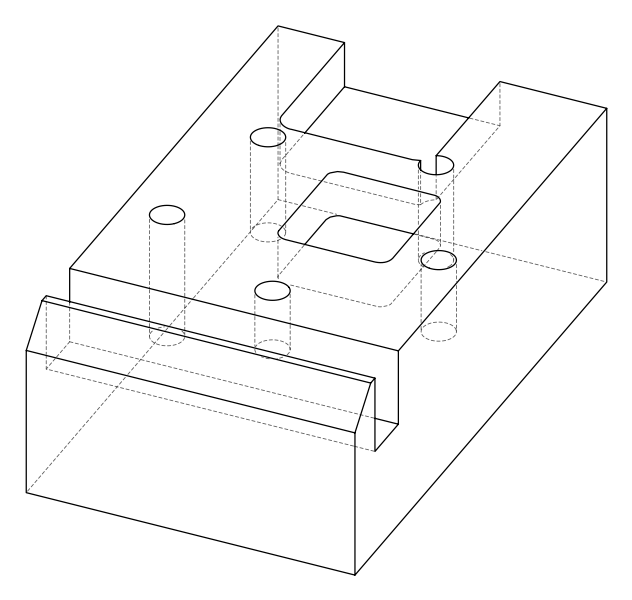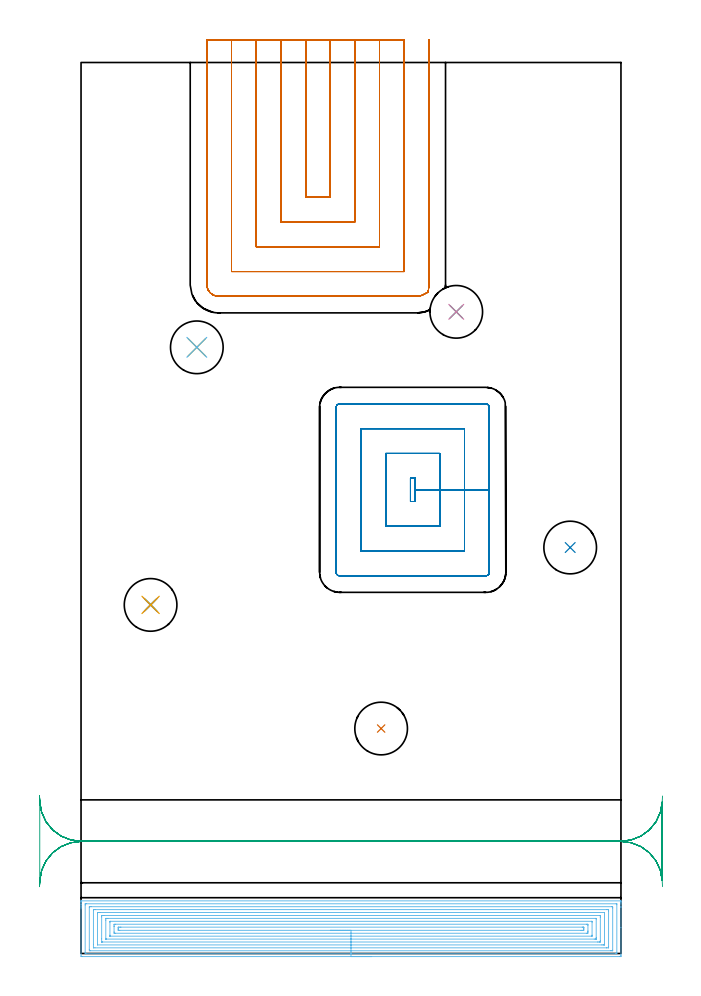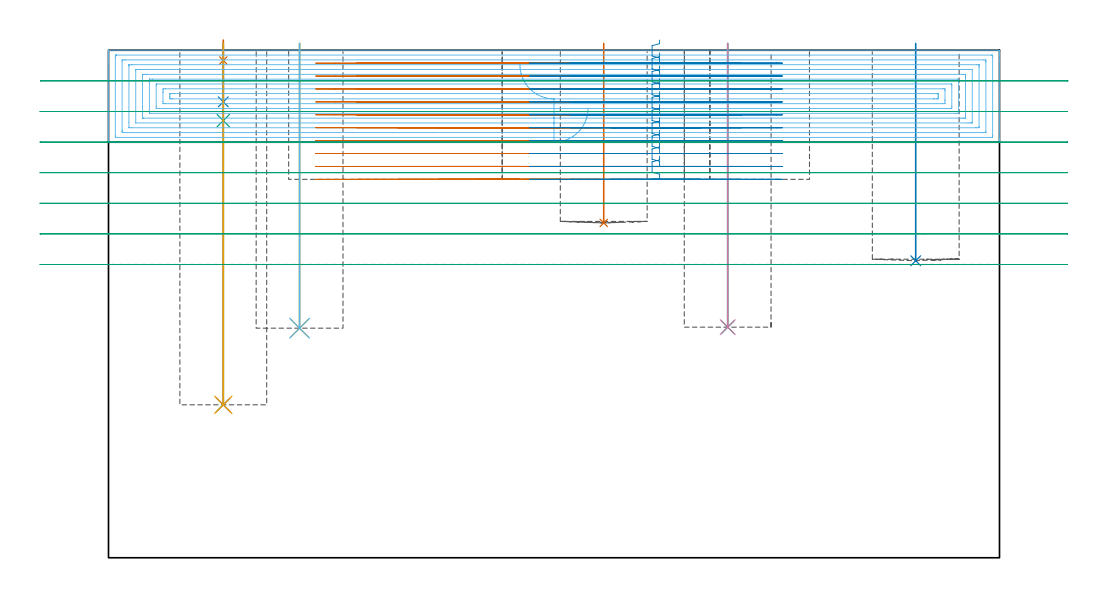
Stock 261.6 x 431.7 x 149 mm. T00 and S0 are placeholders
(PLAN: 15 operations, 12 tool changes, 86.1 min)
(1 INDEXABLE_INSERT_DRILL_BLIND_HOLE_FROM_SOLID | STEP1POCKET | NXT0302_022 | 0.21 min | 25708 mm3)
(2 INDEXABLE_INSERT_DRILL_BLIND_HOLE_FROM_SOLID_1 | STEP1POCKET_1 | NXT0302_022 | 0.26 min | 31372 mm3)
(3 INDEXABLE_INSERT_DRILL_BLIND_HOLE_FROM_SOLID_2 | STEP1POCKET_2 | NXT0302_004 | 0.33 min | 17305 mm3)
(4 DRILL_TO_ENLARGE_BLIND_HOLE | STEP1POCKET_2 | UGT0301_379 | 0.33 min | 24173 mm3)
(5 INDEXABLE_INSERT_DRILL_BLIND_HOLE_FROM_SOLID_3 | STEP1POCKET_3 | NXT0302_004 | 0.34 min | 17371 mm3)
(6 DRILL_TO_ENLARGE_BLIND_HOLE_1 | STEP1POCKET_3 | UGT0301_379 | 0.34 min | 24254 mm3)
(7 SPOT_DRILL | STEP1POCKET_4 | NXT0321_9005460120000 | 0.05 min | 179 mm3)
(8 DRILL_BLIND_HOLE_INTO_CENTER | STEP1POCKET_4 | NXT0301_072 | 0.07 min | 966 mm3)
(9 GUN_DRILL_BLIND_HOLE | STEP1POCKET_4 | UGT0307_007 | 0.47 min | 6923 mm3)
(10 DRILL_TO_ENLARGE_BLIND_HOLE_2 | STEP1POCKET_4 | UGT0301_376 | 0.43 min | 14141 mm3)
(11 DRILL_TO_ENLARGE_BLIND_HOLE_3 | STEP1POCKET_4 | UGT0301_379 | 0.43 min | 30899 mm3)
(12 AREA_MILL | FG_CHAMFER_SURFACE | UGT0205_001 | 21.3 min | 95351 mm3)
(13 MILL_OPEN_POCKET | POCKET_OPEN | NXT0201_012 | Follow Part, ap 4, ae 75% | 36.15 min | 564542 mm3)
(14 MILL_RECTANGULAR_POCKET | POCKET_RECTANGULAR_STRAIGHT | NXT0201_012 | Follow Part, ap 4, ae 75% | 15.45 min | 336470 mm3)
(15 MILL_RECTANGULAR_SLOT | SLOT_RECTANGULAR | UGT0201_019 | Follow Part, ap 10, ae 75% | 9.94 min | 660111 mm3)
(TOOL NXT0302_022 | Index. Insert Drill 25.5mm [880-D2550L25-03] | D25.5 PA176 FL77 Z2)
(TOOL NXT0302_004 | Index. Insert Drill 16.5mm [880-D1650L20-05] | D16.5 PA176 FL83 Z2)
(TOOL UGT0301_379 | Twist Drill Flat Bottom 25.5 mm | D25.5 PA180 FL165 Z2)
(TOOL NXT0321_9005460120000 | NC Spot Drill, 142deg, 12mm, Carbide, Uncoated | D12 PA142 FL30 Z2)
(TOOL NXT0301_072 | Carbide Drill 10.1mm [860.1-1010-051A1-MM 2214] | D10.1 PA140 FL71 Z2)
(TOOL UGT0307_007 | Gun Drill 10 mm | D10 PA130 FL24 Z1)
(TOOL UGT0301_376 | Twist Drill Flat Bottom 16.5 mm | D16.5 PA180 FL125 Z2)
(TOOL UGT0205_001 | Chamfer Mill 20 x 3 x 45 deg. | D20 FL50 Z2)
(TOOL NXT0201_012 | ENDMILL 16mm [2P460-1600-NA 1630] | D16 FL38 Z6)
(TOOL UGT0201_019 | End mill 40 mm | D40 FL63 Z6)
(OP 1 INDEXABLE_INSERT_DRILL_BLIND_HOLE_FROM_SOLID)
G17 G21 G94 G90
T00 M6
G54
G17 G0 G90 X145.4 Y109. S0 M3
G43 Z159. H1
G94 G81 G98 Z98.3 F250. R151.
G80
M5
M2
(OP 2 INDEXABLE_INSERT_DRILL_BLIND_HOLE_FROM_SOLID_1)
G17 G21 G94 G90
T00 M6
G54
G17 G0 G90 X237. Y196.7 S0 M3
G43 Z159. H1
G94 G81 G98 Z87.2 F250. R151.
G80
M5
M2
(OP 3 INDEXABLE_INSERT_DRILL_BLIND_HOLE_FROM_SOLID_2)
G17 G21 G94 G90
T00 M6
G54
G17 G0 G90 X181.8 Y310.9 S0 M3
G43 Z159. H1
G94 G81 G98 Z67.7 F250. R151.
G80
M5
M2
(OP 4 DRILL_TO_ENLARGE_BLIND_HOLE)
G17 G21 G94 G90
T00 M6
G54
G17 G0 G90 X181.8 Y310.9 S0 M3
G43 Z159. H0
G94 G73 G98 Z67.7 F250. Q20.325 R151.
G80
M5
M2
(OP 5 INDEXABLE_INSERT_DRILL_BLIND_HOLE_FROM_SOLID_3)
G17 G21 G94 G90
T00 M6
G54
G17 G0 G90 X56.1 Y293.7 S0 M3
G43 Z159. H1
G94 G81 G98 Z67.4 F250. R151.
G80
M5
M2
(OP 6 DRILL_TO_ENLARGE_BLIND_HOLE_1)
G17 G21 G94 G90
T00 M6
G54
G17 G0 G90 X56.1 Y293.7 S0 M3
G43 Z159. H0
G94 G73 G98 Z67.4 F250. Q20.4 R151.
G80
M5
M2
(OP 7 SPOT_DRILL)
G17 G21 G94 G90
T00 M6
G54
G17 G0 G90 X33.7 Y168.9 S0 M3
G43 Z159. H0
G94 G81 G98 Z146. F250. R152.
G80
M5
M2
(OP 8 DRILL_BLIND_HOLE_INTO_CENTER)
G17 G21 G94 G90
T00 M6
G54
G17 G0 G90 X33.7 Y168.9 S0 M3
G43 Z159. H1
G94 G81 G98 Z133.85 F250. R151.
G80
M5
M2
(OP 9 GUN_DRILL_BLIND_HOLE)
G17 G21 G94 G90
T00 M6
G54
G17 G0 G90 X33.7 Y168.9 M8
G43 Z159. H0
Z145.55
S716 M3
G94 G1 Z128.338 F125. M26
G4 X.084
Z44.9 F250.
G4 X.084
G0 Z45.
M5
M9
Z145.55
Z159.
M2
(OP 10 DRILL_TO_ENLARGE_BLIND_HOLE_2)
G17 G21 G94 G90
T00 M6
G54
G17 G0 G90 X33.7 Y168.9 S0 M3
G43 Z159. H0
G94 G73 G98 Z44.9 F250. Q14.871 R151.
G80
M5
M2
(OP 11 DRILL_TO_ENLARGE_BLIND_HOLE_3)
G17 G21 G94 G90
T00 M6
G54
G17 G0 G90 X33.7 Y168.9 S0 M3
G43 Z159. H0
G94 G73 G98 Z44.9 F250. Q20.82 R151.
G80
M5
M2
(OP 12 AREA_MILL)
G17 G21 G94 G90
T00 M6
G54
G17 G0 G90 X140.8 Y-1.5 S1061 M3
G43 Z159. H0
Z132.
G94 G1 X140.762 Z131.128 F250.
X140.648 Z130.264
X140.459 Z129.412
X140.197 Z128.58
X139.863 Z127.774
X139.46 Z127.
X138.991 Z126.264
X138.46 Z125.572
X137.871 Z124.929
X137.228 Z124.34
X136.536 Z123.809
X135.8 Z123.34
X135.026 Z122.937
X134.22 Z122.603
X133.388 Z122.341
X132.536 Z122.152
X131.672 Z122.038
X130.8 Z122.
X0.596
X0.285 Y-1.497 Z122.002
X0.01 Y-1.491 Z122.006
X0. Y-1.212 Z122.285
Y21.649 Z145.144
Y22.245 Z145.739
Y22.835 Z146.332
Y23.135 Z146.632
Y23.726 Z147.222
Y24.026 Z147.521
Y24.627 Z148.126
Y25.107 Z148.606
X0.003 Y25.454 Z148.946
X0.006 Y25.484 Z148.975
X0.01 Y25.505 Z148.995
X0.147 Y25.5 Z149.
X261.449
X261.59 Y25.497 Z148.988
X261.593 Y25.456 Z148.947
X261.6 Y25.107 Z148.606
Y24.628 Z148.127
Y24.026 Z147.521
Y22.835 Z146.332
Y22.245 Z145.739
Y12.519 Z136.016
Y-0.622 Z122.875
X261.598 Y-0.917 Z122.58
X261.593 Y-1.491 Z122.006
X261.58 Y-1.493 Z122.004
X261.004 Y-1.5 Z122.
X130.8
Y-0.086 Z123.414
X2.32 Y-0.085 Z123.415
X2.202 Y-0.082 Z123.418
X2.01 Y-0.074 Z123.426
X2.007 Y-0.026 Z123.474
X2.001 Y0.353 Z123.853
Y23.514 Z147.014
X2.007 Y24.026 Z147.526
X2.01 Y24.067 Z147.567
X2.143 Y24.079 Z147.579
X2.261 Y24.084 Z147.584
X2.321 Y24.086 Z147.586
X2.38
X259.279 Y24.085 Z147.585
X259.398 Y24.082 Z147.582
X259.59 Y24.074 Z147.574
X259.593 Y24.026 Z147.526
X259.599 Y23.647 Z147.147
Y0.485 Z123.985
X259.593 Y-0.026 Z123.474
X259.591 Y-0.067 Z123.433
X259.457 Y-0.079 Z123.421
X259.339 Y-0.084 Z123.416
X259.279 Y-0.086 Z123.414
X259.22
X130.8
Y1.329 Z124.829
X4.59
X4.164 Y1.333 Z124.833
X4.031 Y1.335 Z124.835
X4.01 Y1.592 Z125.092
X4.003 Y1.755 Z125.255
X4. Y1.919 Z125.419
X4.001 Y22.407 Z145.907
X4.007 Y22.571 Z146.071
X4.013 Y22.665 Z146.165
X4.057 Y22.668 Z146.168
X4.164 Y22.67 Z146.17
X4.628 Y22.671 Z146.171
X5.055
X257.01
X257.436 Y22.667 Z146.167
X257.569 Y22.665 Z146.165
X257.59 Y22.408 Z145.908
X257.597 Y22.245 Z145.745
X257.6 Y22.082 Z145.582
X257.599 Y1.593 Z125.093
X257.593 Y1.429 Z124.929
X257.587 Y1.335 Z124.835
X257.543 Y1.332 Z124.832
X257.436 Y1.33 Z124.83
X256.972 Y1.329 Z124.829
X256.545 Y1.328 Z124.828
X130.8 Y1.329 Z124.829
Y2.743 Z126.243
X6.742
X6.037 Y2.75 Z126.25
X6.01 Y2.758 Z126.258
X6.005 Y2.802 Z126.302
X6.001 Y2.899 Z126.399
X6. Y4.428 Z127.928
Y20.882 Z144.382
X6.002 Y21.091 Z144.591
X6.006 Y21.196 Z144.696
X6.01 Y21.243 Z144.743
X6.05 Y21.251 Z144.751
X6.839 Y21.257 Z144.757
X6.936
X254.858
X255.563 Y21.25 Z144.75
X255.59 Y21.242 Z144.742
X255.595 Y21.198 Z144.698
X255.598 Y21.101 Z144.601
X255.6 Y20.906 Z144.406
Y20.516 Z144.016
Y3.118 Z126.618
X255.598 Y2.908 Z126.408
X255.595 Y2.804 Z126.304
X255.59 Y2.757 Z126.257
X255.55 Y2.749 Z126.249
X254.761 Y2.743 Z126.243
X254.664
X130.8
Y4.157 Z127.657
X8.002
X8. Y4.159 Z127.659
X8.001 Y19.572 Z143.072
X8.003 Y19.728 Z143.228
X8.008 Y19.805 Z143.305
X8.012 Y19.836 Z143.336
X8.081 Y19.838 Z143.338
X8.353 Y19.842 Z143.342
X8.623 Y19.843 Z143.343
X9.243
X253.598
X253.6 Y19.841 Z143.341
X253.599 Y4.428 Z127.928
X253.597 Y4.272 Z127.772
X253.592 Y4.195 Z127.695
X253.588 Y4.164 Z127.664
X253.519 Y4.162 Z127.662
X253.247 Y4.158 Z127.658
X252.977 Y4.157 Z127.657
X252.357
X130.8
Y5.571 Z129.071
X10.406 Y5.572 Z129.072
X10.151 Y5.574 Z129.074
X10.051 Y5.577 Z129.077
X10.01 Y5.58 Z129.08
X10.008 Y5.603 Z129.103
X10.002 Y5.723 Z129.223
X10. Y7.1 Z130.6
X10.001 Y17.79 Z141.29
X10.003 Y18.194 Z141.694
X10.01 Y18.331 Z141.831
X10.016 Y18.422 Z141.922
X10.087 Y18.424 Z141.924
X10.406 Y18.427 Z141.927
X10.659 Y18.428 Z141.928
X11.298 Y18.429 Z141.929
X251.194 Y18.428 Z141.928
X251.449 Y18.426 Z141.926
X251.549 Y18.423 Z141.923
X251.59 Y18.42 Z141.92
X251.592 Y18.397 Z141.897
X251.598 Y18.277 Z141.777
X251.6 Y17.79 Z141.29
Y17.385 Z140.885
X251.599 Y6.21 Z129.71
X251.597 Y5.806 Z129.306
X251.59 Y5.669 Z129.169
X251.584 Y5.578 Z129.078
X251.513 Y5.576 Z129.076
X251.194 Y5.573 Z129.073
X250.941 Y5.572 Z129.072
X250.302 Y5.571 Z129.071
X130.8
Y6.985 Z130.485
X12.304 Y6.986 Z130.486
X12.19 Y6.987 Z130.487
X12.075 Y6.99 Z130.49
X12.01 Y6.994 Z130.494
X12.006 Y7.038 Z130.538
X12.003 Y7.1 Z130.6
X12. Y7.29 Z130.79
Y16.198 Z139.698
X12.007 Y16.9 Z140.4
X12.01 Y16.993 Z140.493
X12.014 Y17.008 Z140.508
X12.037 Y17.011 Z140.511
X12.076 Y17.013 Z140.513
X12.19 Y17.014 Z140.514
X12.967 Y17.015 Z140.515
X249.296 Y17.014 Z140.514
X249.41 Y17.013 Z140.513
X249.525 Y17.01 Z140.51
X249.59 Y17.006 Z140.506
X249.594 Y16.963 Z140.463
X249.597 Y16.9 Z140.4
X249.599 Y16.71 Z140.21
X249.6 Y7.802 Z131.302
X249.593 Y7.1 Z130.6
X249.59 Y7.007 Z130.507
X249.586 Y6.992 Z130.492
X249.563 Y6.989 Z130.489
X249.524 Y6.987 Z130.487
X249.41 Y6.986 Z130.486
X248.633 Y6.985 Z130.485
X130.8
Y8.4 Z131.9
X14.137
X14.088 Y8.401 Z131.901
X14.038 Y8.406 Z131.906
X14.01 Y8.412 Z131.912
X14.007 Y8.457 Z131.957
X14. Y8.855 Z132.355
Y15.118 Z138.618
X14.01 Y15.55 Z139.05
X14.016 Y15.594 Z139.094
X14.093 Y15.597 Z139.097
X14.221 Y15.6 Z139.1
X247.463
X247.512 Y15.599 Z139.099
X247.562 Y15.594 Z139.094
X247.59 Y15.588 Z139.088
X247.593 Y15.543 Z139.043
X247.6 Y15.145 Z138.645
Y8.882 Z132.382
X247.59 Y8.45 Z131.95
X247.584 Y8.406 Z131.906
X247.507 Y8.403 Z131.903
X247.379 Y8.4 Z131.9
X130.8
Y9.814 Z133.314
X16.608
X16.215 Y9.818 Z133.318
X16.027 Y9.821 Z133.321
X16.01 Y9.926 Z133.426
X16.002 Y10.419 Z133.919
X16. Y13.093 Z136.593
X16.002 Y13.336 Z136.836
X16.009 Y13.976 Z137.476
X16.02 Y14.179 Z137.679
X16.69 Y14.186 Z137.686
X244.992
X245.385 Y14.182 Z137.682
X245.573 Y14.179 Z137.679
X245.59 Y14.074 Z137.574
X245.598 Y13.581 Z137.081
X245.6 Y10.907 Z134.407
X245.598 Y10.664 Z134.164
X245.591 Y10.024 Z133.524
X245.58 Y9.821 Z133.321
X244.91 Y9.814 Z133.314
X130.8
Y11.228 Z134.728
X18.759
X18.432 Y11.23 Z134.73
X18.106 Y11.233 Z134.733
X18.021 Y11.235 Z134.735
X18.01 Y11.296 Z134.796
X18.005 Y11.411 Z134.911
X18.002 Y11.555 Z135.055
X18. Y11.986 Z135.486
X18.003 Y12.445 Z135.945
X18.007 Y12.661 Z136.161
X18.01 Y12.763 Z136.263
X18.112 Y12.766 Z136.266
X18.432 Y12.769 Z136.269
X18.998 Y12.772 Z136.272
X19.324
X242.841
X243.167 Y12.77 Z136.27
X243.494 Y12.767 Z136.267
X243.579 Y12.765 Z136.265
X243.59 Y12.704 Z136.204
X243.595 Y12.589 Z136.089
X243.598 Y12.445 Z135.945
X243.6 Y12.014 Z135.514
X243.597 Y11.555 Z135.055
X243.593 Y11.339 Z134.839
X243.59 Y11.237 Z134.737
X243.488 Y11.234 Z134.734
X243.167 Y11.231 Z134.731
X242.602 Y11.228 Z134.728
X242.276
X130.8
X129.928 Z134.766
X129.063 Z134.88
X128.212 Z135.069
X127.38 Z135.331
X126.574 Z135.665
X125.8 Z136.068
X125.064 Z136.536
X124.372 Z137.068
X123.729 Z137.657
X123.14 Z138.3
X122.608 Z138.992
X122.14 Z139.728
X121.737 Z140.502
X121.403 Z141.308
X121.141 Z142.14
X120.952 Z142.992
X120.838 Z143.856
X120.8 Z144.728
G0 Z159.
M5
M2
(OP 13 MILL_OPEN_POCKET)
G17 G21 G94 G90
T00 M6
G54
G17 G0 G90 X108.9 Y442.7 S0 M3
G43 Z159. H1
Z145.21
G94 G1 Y439.7 F250.
Y366.4 F500.
X120.6
Y439.7
Y442.7 F250.
X96.9
Y439.7
Y354.4 F500.
X132.6
Y439.7
Y442.7 F250.
X84.9
Y439.7
Y342.4 F500.
X144.6
Y439.7
Y442.7 F250.
X72.9
Y439.7
Y330.4 F500.
X156.6
Y439.7
Y442.7 F250.
X60.9
Y439.7
Y324.2 F500.
G3 X66.7 Y318.4 R5.8
G1 X162.8
G3 X165.444 Y319.038 R5.8
G1 X168.176 Y320.437
X168.555 Y323.483
G3 X168.6 Y324.2 R5.8
G1 Y439.7
Y442.7 F250.
G0 X108.9 Z141.42
G1 Y439.7
Y366.4 F500.
X120.6
Y439.7
Y442.7 F250.
X96.9
Y439.7
Y354.4 F500.
X132.6
Y439.7
Y442.7 F250.
X84.9
Y439.7
Y342.4 F500.
X144.6
Y439.7
Y442.7 F250.
X72.9
Y439.7
Y330.4 F500.
X156.6
Y439.7
Y442.7 F250.
X60.9
Y439.7
Y324.2 F500.
G3 X66.7 Y318.4 R5.8
G1 X162.8
G3 X165.444 Y319.038 R5.8
G1 X168.176 Y320.437
X168.555 Y323.483
G3 X168.6 Y324.2 R5.8
G1 Y439.7
Y442.7 F250.
G0 X108.9 Z137.63
G1 Y439.7
Y366.4 F500.
X120.6
Y439.7
Y442.7 F250.
X96.9
Y439.7
Y354.4 F500.
X132.6
Y439.7
Y442.7 F250.
X84.9
Y439.7
Y342.4 F500.
X144.6
Y439.7
Y442.7 F250.
X72.9
Y439.7
Y330.4 F500.
X156.6
Y439.7
Y442.7 F250.
X60.9
Y439.7
Y324.2 F500.
G3 X66.7 Y318.4 R5.8
G1 X162.8
G3 X165.444 Y319.038 R5.8
G1 X168.176 Y320.437
X168.555 Y323.483
G3 X168.6 Y324.2 R5.8
G1 Y439.7
Y442.7 F250.
G0 X108.9 Z133.84
G1 Y439.7
Y366.4 F500.
X120.6
Y439.7
Y442.7 F250.
X96.9
Y439.7
Y354.4 F500.
X132.6
Y439.7
Y442.7 F250.
X84.9
Y439.7
Y342.4 F500.
X144.6
Y439.7
Y442.7 F250.
X72.9
Y439.7
Y330.4 F500.
X156.6
Y439.7
Y442.7 F250.
X60.9
Y439.7
Y324.2 F500.
G3 X66.7 Y318.4 R5.8
G1 X162.8
G3 X165.444 Y319.038 R5.8
G1 X168.176 Y320.437
X168.555 Y323.483
G3 X168.6 Y324.2 R5.8
G1 Y439.7
Y442.7 F250.
G0 X108.9 Z130.05
G1 Y439.7
Y366.4 F500.
X120.6
Y439.7
Y442.7 F250.
X96.9
Y439.7
Y354.4 F500.
X132.6
Y439.7
Y442.7 F250.
X84.9
Y439.7
Y342.4 F500.
X144.6
Y439.7
Y442.7 F250.
X72.9
Y439.7
Y330.4 F500.
X156.6
Y439.7
Y442.7 F250.
X60.9
Y439.7
Y324.2 F500.
G3 X66.7 Y318.4 R5.8
G1 X162.8
G3 X165.444 Y319.038 R5.8
G1 X168.176 Y320.437
X168.555 Y323.483
G3 X168.6 Y324.2 R5.8
G1 Y439.7
Y442.7 F250.
G0 X108.9 Z126.26
G1 Y439.7
Y366.4 F500.
X120.6
Y439.7
Y442.7 F250.
X96.9
Y439.7
Y354.4 F500.
X132.6
Y439.7
Y442.7 F250.
X84.9
Y439.7
Y342.4 F500.
X144.6
Y439.7
Y442.7 F250.
X72.9
Y439.7
Y330.4 F500.
X156.6
Y439.7
Y442.7 F250.
X60.9
Y439.7
Y324.2 F500.
G3 X66.7 Y318.4 R5.8
G1 X162.8
G3 X165.444 Y319.038 R5.8
G1 X168.176 Y320.437
X168.555 Y323.483
G3 X168.6 Y324.2 R5.8
G1 Y439.7
Y442.7 F250.
G0 X108.9 Z122.47
G1 Y439.7
Y366.4 F500.
X120.6
Y439.7
Y442.7 F250.
X96.9
Y439.7
Y354.4 F500.
X132.6
Y439.7
Y442.7 F250.
X84.9
Y439.7
Y342.4 F500.
X144.6
Y439.7
Y442.7 F250.
X72.9
Y439.7
Y330.4 F500.
X156.6
Y439.7
Y442.7 F250.
X60.9
Y439.7
Y324.2 F500.
G3 X66.7 Y318.4 R5.8
G1 X162.8
G3 X165.444 Y319.038 R5.8
G1 X168.176 Y320.437
X168.555 Y323.483
G3 X168.6 Y324.2 R5.8
G1 Y439.7
Y442.7 F250.
G0 X108.9 Z118.68
G1 Y439.7
Y366.4 F500.
X120.6
Y439.7
Y442.7 F250.
X96.9
Y439.7
Y354.4 F500.
X132.6
Y439.7
Y442.7 F250.
X84.9
Y439.7
Y342.4 F500.
X144.6
Y439.7
Y442.7 F250.
X72.9
Y439.7
Y330.4 F500.
X156.6
Y439.7
Y442.7 F250.
X60.9
Y439.7
Y324.2 F500.
G3 X66.7 Y318.4 R5.8
G1 X162.8
G3 X165.444 Y319.038 R5.8
G1 X168.176 Y320.437
X168.555 Y323.483
G3 X168.6 Y324.2 R5.8
G1 Y439.7
Y442.7 F250.
G0 X108.9 Z114.89
G1 Y439.7
Y366.4 F500.
X120.6
Y439.7
Y442.7 F250.
X96.9
Y439.7
Y354.4 F500.
X132.6
Y439.7
Y442.7 F250.
X84.9
Y439.7
Y342.4 F500.
X144.6
Y439.7
Y442.7 F250.
X72.9
Y439.7
Y330.4 F500.
X156.6
Y439.7
Y442.7 F250.
X60.9
Y439.7
Y324.2 F500.
G3 X66.7 Y318.4 R5.8
G1 X162.8
G3 X165.444 Y319.038 R5.8
G1 X168.176 Y320.437
X168.555 Y323.483
G3 X168.6 Y324.2 R5.8
G1 Y439.7
Y442.7 F250.
G0 X108.9 Z111.1
G1 Y439.7
Y366.4 F500.
X120.6
Y439.7
Y442.7 F250.
X96.9
Y439.7
Y354.4 F500.
X132.6
Y439.7
Y442.7 F250.
X84.9
Y439.7
Y342.4 F500.
X144.6
Y439.7
Y442.7 F250.
X72.9
Y439.7
Y330.4 F500.
X156.6
Y439.7
Y442.7 F250.
X60.9
Y439.7
Y324.2 F500.
G3 X66.7 Y318.4 R5.8
G1 X162.8
G3 X165.444 Y319.038 R5.8
G1 X168.176 Y320.437
X168.555 Y323.483
G3 X168.6 Y324.2 R5.8
G1 Y439.7
Y442.7 F250.
G0 Z159.
M5
M2
(OP 14 MILL_RECTANGULAR_POCKET)
G17 G21 G94 G90
T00 M6
G54
G17 G0 G90 X161.8 Y226.309 S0 M3
G43 Z159. H1
Z152.
G94 G1 Y230.3 Z150.931 F250.
X159.6 Z150.341
Y219. Z147.313
X161.8 Z146.724
Y224.65 Z145.21
Y230.3 F500.
X159.6
Y219.
X161.8
Y224.65
X173.8
Y242.3
X147.6
Y207.
X173.8
Y224.65
X185.8
Y254.3
X135.6
Y195.
X185.8
Y224.65
X197.8
Y264.6
G3 X196.1 Y266.3 R1.7
G1 X125.3
G3 X123.6 Y264.6 R1.7
G1 Y184.7
G3 X125.3 Y183. R1.7
G1 X196.1
G3 X197.8 Y184.7 R1.7
G1 Y224.65
Y225.65
G0 X161.8 Y226.309 Z148.21
G1 Y230.3 Z147.141 F250.
X159.6 Z146.551
Y219. Z143.523
X161.8 Z142.934
Y224.65 Z141.42
Y230.3 F500.
X159.6
Y219.
X161.8
Y224.65
X173.8
Y242.3
X147.6
Y207.
X173.8
Y224.65
X185.8
Y254.3
X135.6
Y195.
X185.8
Y224.65
X197.8
Y264.6
G3 X196.1 Y266.3 R1.7
G1 X125.3
G3 X123.6 Y264.6 R1.7
G1 Y184.7
G3 X125.3 Y183. R1.7
G1 X196.1
G3 X197.8 Y184.7 R1.7
G1 Y224.65
Y225.65
G0 X161.8 Y226.309 Z144.42
G1 Y230.3 Z143.351 F250.
X159.6 Z142.761
Y219. Z139.733
X161.8 Z139.144
Y224.65 Z137.63
Y230.3 F500.
X159.6
Y219.
X161.8
Y224.65
X173.8
Y242.3
X147.6
Y207.
X173.8
Y224.65
X185.8
Y254.3
X135.6
Y195.
X185.8
Y224.65
X197.8
Y264.6
G3 X196.1 Y266.3 R1.7
G1 X125.3
G3 X123.6 Y264.6 R1.7
G1 Y184.7
G3 X125.3 Y183. R1.7
G1 X196.1
G3 X197.8 Y184.7 R1.7
G1 Y224.65
Y225.65
G0 X161.8 Y226.309 Z140.63
G1 Y230.3 Z139.561 F250.
X159.6 Z138.971
Y219. Z135.943
X161.8 Z135.354
Y224.65 Z133.84
Y230.3 F500.
X159.6
Y219.
X161.8
Y224.65
X173.8
Y242.3
X147.6
Y207.
X173.8
Y224.65
X185.8
Y254.3
X135.6
Y195.
X185.8
Y224.65
X197.8
Y264.6
G3 X196.1 Y266.3 R1.7
G1 X125.3
G3 X123.6 Y264.6 R1.7
G1 Y184.7
G3 X125.3 Y183. R1.7
G1 X196.1
G3 X197.8 Y184.7 R1.7
G1 Y224.65
Y225.65
G0 X161.8 Y226.309 Z136.84
G1 Y230.3 Z135.771 F250.
X159.6 Z135.181
Y219. Z132.153
X161.8 Z131.564
Y224.65 Z130.05
Y230.3 F500.
X159.6
Y219.
X161.8
Y224.65
X173.8
Y242.3
X147.6
Y207.
X173.8
Y224.65
X185.8
Y254.3
X135.6
Y195.
X185.8
Y224.65
X197.8
Y264.6
G3 X196.1 Y266.3 R1.7
G1 X125.3
G3 X123.6 Y264.6 R1.7
G1 Y184.7
G3 X125.3 Y183. R1.7
G1 X196.1
G3 X197.8 Y184.7 R1.7
G1 Y224.65
Y225.65
G0 X161.8 Y226.309 Z133.05
G1 Y230.3 Z131.981 F250.
X159.6 Z131.391
Y219. Z128.363
X161.8 Z127.774
Y224.65 Z126.26
Y230.3 F500.
X159.6
Y219.
X161.8
Y224.65
X173.8
Y242.3
X147.6
Y207.
X173.8
Y224.65
X185.8
Y254.3
X135.6
Y195.
X185.8
Y224.65
X197.8
Y264.6
G3 X196.1 Y266.3 R1.7
G1 X125.3
G3 X123.6 Y264.6 R1.7
G1 Y184.7
G3 X125.3 Y183. R1.7
G1 X196.1
G3 X197.8 Y184.7 R1.7
G1 Y224.65
Y225.65
G0 X161.8 Y226.309 Z129.26
G1 Y230.3 Z128.191 F250.
X159.6 Z127.601
Y219. Z124.573
X161.8 Z123.984
Y224.65 Z122.47
Y230.3 F500.
X159.6
Y219.
X161.8
Y224.65
X173.8
Y242.3
X147.6
Y207.
X173.8
Y224.65
X185.8
Y254.3
X135.6
Y195.
X185.8
Y224.65
X197.8
Y264.6
G3 X196.1 Y266.3 R1.7
G1 X125.3
G3 X123.6 Y264.6 R1.7
G1 Y184.7
G3 X125.3 Y183. R1.7
G1 X196.1
G3 X197.8 Y184.7 R1.7
G1 Y224.65
Y225.65
G0 X161.8 Y226.309 Z125.47
G1 Y230.3 Z124.401 F250.
X159.6 Z123.811
Y219. Z120.783
X161.8 Z120.194
Y224.65 Z118.68
Y230.3 F500.
X159.6
Y219.
X161.8
Y224.65
X173.8
Y242.3
X147.6
Y207.
X173.8
Y224.65
X185.8
Y254.3
X135.6
Y195.
X185.8
Y224.65
X197.8
Y264.6
G3 X196.1 Y266.3 R1.7
G1 X125.3
G3 X123.6 Y264.6 R1.7
G1 Y184.7
G3 X125.3 Y183. R1.7
G1 X196.1
G3 X197.8 Y184.7 R1.7
G1 Y224.65
Y225.65
G0 X161.8 Y226.309 Z121.68
G1 Y230.3 Z120.611 F250.
X159.6 Z120.021
Y219. Z116.993
X161.8 Z116.404
Y224.65 Z114.89
Y230.3 F500.
X159.6
Y219.
X161.8
Y224.65
X173.8
Y242.3
X147.6
Y207.
X173.8
Y224.65
X185.8
Y254.3
X135.6
Y195.
X185.8
Y224.65
X197.8
Y264.6
G3 X196.1 Y266.3 R1.7
G1 X125.3
G3 X123.6 Y264.6 R1.7
G1 Y184.7
G3 X125.3 Y183. R1.7
G1 X196.1
G3 X197.8 Y184.7 R1.7
G1 Y224.65
Y225.65
G0 X161.8 Y226.309 Z117.89
G1 Y230.3 Z116.821 F250.
X159.6 Z116.231
Y219. Z113.203
X161.8 Z112.614
Y224.65 Z111.1
Y230.3 F500.
X159.6
Y219.
X161.8
Y224.65
X173.8
Y242.3
X147.6
Y207.
X173.8
Y224.65
X185.8
Y254.3
X135.6
Y195.
X185.8
Y224.65
X197.8
Y264.6
G3 X196.1 Y266.3 R1.7
G1 X125.3
G3 X123.6 Y264.6 R1.7
G1 Y184.7
G3 X125.3 Y183. R1.7
G1 X196.1
G3 X197.8 Y184.7 R1.7
G1 Y224.65
Y225.65
G0 Z159.
M5
M2
(OP 15 MILL_RECTANGULAR_SLOT)
G17 G21 G94 G90
T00 M6
G54
G17 G0 G90 X281.734 Y76.3 S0 M3
G43 Z159. H0
Z140.014
G94 G1 X281.57 Y73.305 F250.
G2 X261.6 Y54.4 R20. F500.
G1 X0.
G2 X-19.97 Y73.305 R20.
G1 X-20.
Y35.395
X-19.97
G2 X0. Y54.3 R20.
G1 X261.6
G2 X281.57 Y35.395 R20.
G1 X281.734 Y32.4 F250.
G0 Z159.
X-20.134
Z131.029
G1 X-19.97 Y35.395
G2 X0. Y54.3 R20. F500.
G1 X261.6
G2 X281.57 Y35.395 R20.
G1 X281.6
Y73.305
X281.57
G2 X261.6 Y54.4 R20.
G1 X0.
G2 X-19.97 Y73.305 R20.
G1 X-20.134 Y76.3 F250.
G0 Y32.4 Z122.043
G1 X-19.97 Y35.395
G2 X-0.32 Y54.297 R20. F500.
X0. Y54.3 R20. F432.
G1 X239.68
X261.6 F500.
G2 X281.57 Y35.395 R20.
G1 X281.6
Y73.305
X281.57
G2 X261.6 Y54.4 R20.
G1 X0.
G2 X-19.97 Y73.305 R20.
G1 X-20.134 Y76.3 F250.
G0 Y32.4 Z113.057
G1 X-19.97 Y35.395
G2 X0. Y54.3 R20. F500.
G1 X261.6
G2 X281.57 Y35.395 R20.
G1 X281.6
Y73.305
X281.57
G2 X261.6 Y54.4 R20.
G1 X0.
G2 X-19.97 Y73.305 R20.
G1 X-20.134 Y76.3 F250.
G0 Y32.4 Z104.071
G1 X-19.97 Y35.395
G2 X0. Y54.3 R20. F500.
G1 X261.6
G2 X281.57 Y35.395 R20.
G1 X281.6
Y73.305
X281.57
G2 X261.6 Y54.4 R20.
G1 X0.
G2 X-19.97 Y73.305 R20.
G1 X-20.134 Y76.3 F250.
G0 Y32.4 Z95.086
G1 X-19.97 Y35.395
G2 X-0.32 Y54.297 R20. F500.
X0. Y54.3 R20. F432.
G1 X239.68
X261.6 F500.
G2 X281.57 Y35.395 R20.
G1 X281.6
Y73.305
X281.57
G2 X261.6 Y54.4 R20.
G1 X0.
G2 X-19.97 Y73.305 R20.
G1 X-20.134 Y76.3 F250.
G0 Y32.4 Z86.1
G1 X-19.97 Y35.395
G2 X0. Y54.3 R20. F500.
G1 X261.6
G2 X281.57 Y35.395 R20.
G1 X281.6
Y73.305
X281.57
G2 X261.6 Y54.4 R20.
G1 X0.
G2 X-19.97 Y73.305 R20.
G1 X-20.134 Y76.3 F250.
G0 Z159.
M5
M2
